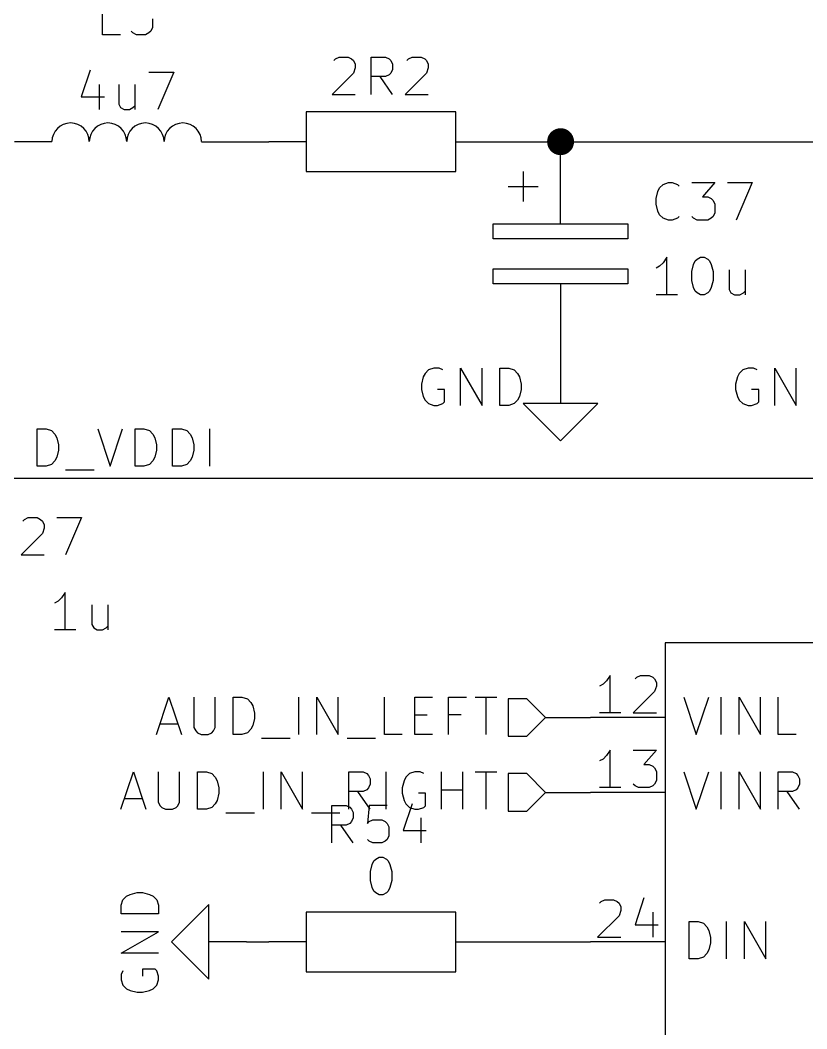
# Model space of a CAD drawing. Extents: x 0.4 to 16.1, y -11.3 to -0.4.
# Drawn here: x 9.428 to 10.479, y -7.206 to -5.858 of the extents above; entities that cross this region are included whole.
import ezdxf

# ---------------------------------------------------------------- set-up
doc = ezdxf.new("R2010")
doc.units = 0
doc.header["$MEASUREMENT"] = 0
for name, color, linetype in [('BLACK', 7, 'CONTINUOUS'), ('BROWN2', 54, 'CONTINUOUS'), ('CYAN2', 4, 'CONTINUOUS'), ('GREEN2', 3, 'CONTINUOUS'), ('LYELLOW', 51, 'CONTINUOUS'), ('RED2', 1, 'CONTINUOUS')]:
    doc.layers.add(name, color=color, linetype=linetype)

msp = doc.modelspace()

# ---------------------------------------------------------------- linework, layer by layer
at = {"layer": 'BLACK', "linetype": 'CONTINUOUS'}
for p, q in [((9.45027, -6.45387), (9.45027, -6.40387)), ((9.45027, -6.40387), (9.46217, -6.40387)), ((9.46217, -6.40387), (9.46931, -6.40625)), ((9.53122, -6.40387), (9.54789, -6.45387)), ((9.54789, -6.45387), (9.56455, -6.40387)), ((9.58122, -6.45387), (9.58122, -6.40387)), ((9.58122, -6.40387), (9.59313, -6.40387)), ((9.59313, -6.40387), (9.60027, -6.40625)), ((9.63122, -6.45387), (9.63122, -6.40387)), ((9.63122, -6.40387), (9.64313, -6.40387)), ((9.64313, -6.40387), (9.65027, -6.40625)), ((9.68122, -6.45387), (9.68122, -6.40387)), ((9.46931, -6.40625), (9.47407, -6.41101)), ((9.47407, -6.41101), (9.47646, -6.41577)), ((9.47646, -6.41577), (9.47884, -6.4253)), ((9.60027, -6.40625), (9.60503, -6.41101)), ((9.60503, -6.41101), (9.60741, -6.41577)), ((9.60741, -6.41577), (9.60979, -6.4253)), ((9.65027, -6.40625), (9.65503, -6.41101)), ((9.65503, -6.41101), (9.65741, -6.41577)), ((9.65741, -6.41577), (9.65979, -6.4253)), ((9.47884, -6.43244), (9.47646, -6.44196)), ((9.47884, -6.4253), (9.47884, -6.43244)), ((9.60979, -6.43244), (9.60741, -6.44196)), ((9.60979, -6.4253), (9.60979, -6.43244)), ((9.65979, -6.43244), (9.65741, -6.44196)), ((9.65979, -6.4253), (9.65979, -6.43244)), ((9.47646, -6.44196), (9.47407, -6.44672)), ((9.60741, -6.44196), (9.60503, -6.44672)), ((9.65741, -6.44196), (9.65503, -6.44672)), ((9.46217, -6.45387), (9.45027, -6.45387)), ((9.46931, -6.45148), (9.46217, -6.45387)), ((9.47407, -6.44672), (9.46931, -6.45148)), ((9.48836, -6.45863), (9.52646, -6.45863)), ((9.59313, -6.45387), (9.58122, -6.45387)), ((9.60027, -6.45148), (9.59313, -6.45387)), ((9.60503, -6.44672), (9.60027, -6.45148)), ((9.64313, -6.45387), (9.63122, -6.45387)), ((9.65027, -6.45148), (9.64313, -6.45387)), ((9.65503, -6.44672), (9.65027, -6.45148))]:
    msp.add_line(p, q, dxfattribs=at)
at = {"layer": 'BROWN2', "linetype": 'CONTINUOUS'}
for p, q in [((9.60985, -6.81262), (9.62652, -6.76262)), ((9.62652, -6.76262), (9.64318, -6.81262)), ((9.65985, -6.76262), (9.65985, -6.80309)), ((9.68842, -6.80309), (9.68842, -6.76262)), ((9.71223, -6.81262), (9.71223, -6.76262)), ((9.71223, -6.76262), (9.72413, -6.76262)), ((9.72413, -6.76262), (9.73128, -6.765)), ((9.73128, -6.765), (9.73604, -6.76976)), ((9.73604, -6.76976), (9.73842, -6.77452)), ((9.80032, -6.81262), (9.80032, -6.76262)), ((9.82413, -6.81262), (9.82413, -6.76262)), ((9.82413, -6.76262), (9.8527, -6.81262)), ((9.8527, -6.81262), (9.8527, -6.76262)), ((9.91461, -6.81262), (9.91461, -6.76262)), ((9.95509, -6.81262), (9.95509, -6.76262)), ((9.95509, -6.76262), (9.9789, -6.76262)), ((10.0003, -6.81262), (10.0003, -6.76262)), ((10.0003, -6.76262), (10.0241, -6.76262)), ((10.036, -6.76262), (10.0646, -6.76262)), ((10.0503, -6.81262), (10.0503, -6.76262)), ((10.105, -6.765), (10.08, -6.765)), ((10.08, -6.765), (10.08, -6.815)), ((10.13, -6.79), (10.105, -6.765)), ((9.73842, -6.77452), (9.7408, -6.78405)), ((9.7408, -6.79119), (9.73842, -6.80071)), ((9.7408, -6.78405), (9.7408, -6.79119)), ((9.95509, -6.78643), (9.97175, -6.78643)), ((10.017, -6.78643), (10.0003, -6.78643)), ((10.105, -6.815), (10.13, -6.79)), ((9.61461, -6.79833), (9.63842, -6.79833)), ((9.65985, -6.80309), (9.66223, -6.80785)), ((9.66223, -6.80785), (9.66461, -6.81024)), ((9.66461, -6.81024), (9.66937, -6.81262)), ((9.6789, -6.81262), (9.68366, -6.81024)), ((9.68366, -6.81024), (9.68604, -6.80785)), ((9.68604, -6.80785), (9.68842, -6.80309)), ((9.73128, -6.81024), (9.72413, -6.81262)), ((9.73604, -6.80547), (9.73128, -6.81024)), ((9.73842, -6.80071), (9.73604, -6.80547)), ((9.66937, -6.81262), (9.6789, -6.81262)), ((9.72413, -6.81262), (9.71223, -6.81262)), ((9.75032, -6.81738), (9.78842, -6.81738)), ((9.86461, -6.81738), (9.9027, -6.81738)), ((9.93842, -6.81262), (9.91461, -6.81262)), ((9.9789, -6.81262), (9.95509, -6.81262)), ((10.08, -6.815), (10.105, -6.815)), ((9.56223, -6.91262), (9.5789, -6.86262)), ((9.5789, -6.86262), (9.59556, -6.91262)), ((9.61223, -6.86262), (9.61223, -6.90309)), ((9.6408, -6.90309), (9.6408, -6.86262)), ((9.66461, -6.91262), (9.66461, -6.86262)), ((9.66461, -6.86262), (9.67652, -6.86262)), ((9.67652, -6.86262), (9.68366, -6.865)), ((9.7527, -6.91262), (9.7527, -6.86262)), ((9.77652, -6.91262), (9.77652, -6.86262)), ((9.77652, -6.86262), (9.80509, -6.91262)), ((9.80509, -6.91262), (9.80509, -6.86262)), ((9.86699, -6.91262), (9.86699, -6.86262)), ((9.86699, -6.86262), (9.88604, -6.86262)), ((9.88604, -6.86262), (9.8908, -6.865)), ((9.91699, -6.91262), (9.91699, -6.86262)), ((9.95509, -6.86262), (9.94794, -6.865)), ((9.96223, -6.86262), (9.95509, -6.86262)), ((9.96699, -6.865), (9.96223, -6.86262)), ((9.9908, -6.91262), (9.9908, -6.86262)), ((10.0194, -6.91262), (10.0194, -6.86262)), ((10.036, -6.86262), (10.0646, -6.86262)), ((10.0503, -6.91262), (10.0503, -6.86262)), ((9.68366, -6.865), (9.68842, -6.86976)), ((9.68842, -6.86976), (9.6908, -6.87452)), ((9.6908, -6.87452), (9.69318, -6.88405)), ((9.8908, -6.865), (9.89318, -6.86738)), ((9.89318, -6.86738), (9.89556, -6.87214)), ((9.89556, -6.87214), (9.89556, -6.87928)), ((9.9408, -6.87452), (9.93842, -6.88405)), ((9.94318, -6.86976), (9.9408, -6.87452)), ((9.94794, -6.865), (9.94318, -6.86976)), ((10.105, -6.865), (10.08, -6.865)), ((10.08, -6.865), (10.08, -6.915)), ((10.13, -6.89), (10.105, -6.865)), ((9.69318, -6.89119), (9.6908, -6.90071)), ((9.69318, -6.88405), (9.69318, -6.89119)), ((9.88604, -6.88881), (9.86699, -6.88881)), ((9.89556, -6.91262), (9.8789, -6.88881)), ((9.8908, -6.88643), (9.88604, -6.88881)), ((9.89318, -6.88405), (9.8908, -6.88643)), ((9.89556, -6.87928), (9.89318, -6.88405)), ((9.93842, -6.88405), (9.93842, -6.89119)), ((9.93842, -6.89119), (9.9408, -6.90071)), ((9.96937, -6.89119), (9.95985, -6.89119)), ((9.96937, -6.90785), (9.96937, -6.89119)), ((9.9908, -6.88643), (10.0194, -6.88643)), ((10.105, -6.915), (10.13, -6.89)), ((9.56699, -6.89833), (9.5908, -6.89833)), ((9.61223, -6.90309), (9.61461, -6.90785)), ((9.63842, -6.90785), (9.6408, -6.90309)), ((9.6908, -6.90071), (9.68842, -6.90547)), ((9.9408, -6.90071), (9.94318, -6.90547)), ((9.61461, -6.90785), (9.61699, -6.91024)), ((9.61699, -6.91024), (9.62175, -6.91262)), ((9.62175, -6.91262), (9.63128, -6.91262)), ((9.63128, -6.91262), (9.63604, -6.91024)), ((9.63604, -6.91024), (9.63842, -6.90785)), ((9.67652, -6.91262), (9.66461, -6.91262)), ((9.68366, -6.91024), (9.67652, -6.91262)), ((9.68842, -6.90547), (9.68366, -6.91024)), ((9.7027, -6.91738), (9.7408, -6.91738)), ((9.81699, -6.91738), (9.85509, -6.91738)), ((9.94318, -6.90547), (9.94794, -6.91024)), ((9.94794, -6.91024), (9.95509, -6.91262)), ((9.95509, -6.91262), (9.95985, -6.91262)), ((9.95985, -6.91262), (9.96699, -6.91024)), ((9.96699, -6.91024), (9.96937, -6.90785)), ((10.08, -6.915), (10.105, -6.915))]:
    msp.add_line(p, q, dxfattribs=at)
at = {"layer": 'CYAN2', "linetype": 'CONTINUOUS'}
for p, q in [((9.53785, -5.87696), (9.53785, -5.82696)), ((9.60452, -5.85553), (9.60452, -5.86743)), ((9.56167, -5.87696), (9.53785, -5.87696)), ((9.57833, -5.87457), (9.57595, -5.87219)), ((9.58309, -5.87696), (9.57833, -5.87457)), ((9.595, -5.87696), (9.58309, -5.87696)), ((9.59976, -5.87457), (9.595, -5.87696)), ((9.60214, -5.87219), (9.59976, -5.87457)), ((9.60452, -5.86743), (9.60214, -5.87219)), ((9.84928, -5.90922), (9.85405, -5.90683)), ((9.85405, -5.90683), (9.86595, -5.90683)), ((9.86595, -5.90683), (9.87071, -5.90922)), ((9.8969, -5.95683), (9.8969, -5.90683)), ((9.8969, -5.90683), (9.91595, -5.90683)), ((9.91595, -5.90683), (9.92071, -5.90922)), ((9.9469, -5.90922), (9.95167, -5.90683)), ((9.95167, -5.90683), (9.96357, -5.90683)), ((9.96357, -5.90683), (9.96833, -5.90922)), ((9.8469, -5.91159), (9.84928, -5.90922)), ((9.87071, -5.90922), (9.87309, -5.91159)), ((9.87309, -5.91159), (9.87547, -5.91636)), ((9.87547, -5.91636), (9.87547, -5.92112)), ((9.92071, -5.90922), (9.92309, -5.91159)), ((9.92309, -5.91159), (9.92547, -5.91636)), ((9.92547, -5.91636), (9.92547, -5.9235)), ((9.94452, -5.91159), (9.9469, -5.90922)), ((9.96833, -5.90922), (9.97071, -5.91159)), ((9.97071, -5.91159), (9.97309, -5.91636)), ((9.97309, -5.91636), (9.97309, -5.92112)), ((9.52119, -5.92445), (9.50928, -5.96017)), ((9.59976, -5.92683), (9.63309, -5.92683)), ((9.63309, -5.92683), (9.61166, -5.97683)), ((9.87309, -5.92826), (9.84452, -5.95683)), ((9.87547, -5.92112), (9.87309, -5.92826)), ((9.91595, -5.93302), (9.8969, -5.93302)), ((9.92547, -5.95683), (9.90881, -5.93302)), ((9.92071, -5.93064), (9.91595, -5.93302)), ((9.92309, -5.92826), (9.92071, -5.93064)), ((9.92547, -5.9235), (9.92309, -5.92826)), ((9.97071, -5.92826), (9.94214, -5.95683)), ((9.97309, -5.92112), (9.97071, -5.92826)), ((9.53309, -5.9435), (9.53309, -5.97683)), ((9.55928, -5.9435), (9.55928, -5.96969)), ((9.58071, -5.9435), (9.58071, -5.97683)), ((9.50928, -5.96017), (9.54023, -5.96017)), ((9.84452, -5.95683), (9.87547, -5.95683)), ((9.94214, -5.95683), (9.97309, -5.95683)), ((9.55928, -5.96969), (9.56166, -5.97445)), ((9.56166, -5.97445), (9.56642, -5.97683)), ((9.57357, -5.97683), (9.57833, -5.97445)), ((9.57833, -5.97445), (9.58071, -5.97207)), ((9.56642, -5.97683), (9.57357, -5.97683)), ((10.28, -6.08666), (10.2824, -6.08189)), ((10.2824, -6.08189), (10.2872, -6.07713)), ((10.2872, -6.07713), (10.2943, -6.07475)), ((10.2943, -6.07475), (10.2991, -6.07475)), ((10.2991, -6.07475), (10.3062, -6.07713)), ((10.3062, -6.07713), (10.3086, -6.07951)), ((10.3253, -6.07475), (10.3562, -6.07475)), ((10.3562, -6.07475), (10.3396, -6.0938)), ((10.3729, -6.07475), (10.4062, -6.07475)), ((10.4062, -6.07475), (10.3848, -6.12475)), ((10.2776, -6.09618), (10.28, -6.08666)), ((10.3396, -6.0938), (10.3467, -6.0938)), ((10.3467, -6.0938), (10.3515, -6.09618)), ((10.2776, -6.10332), (10.2776, -6.09618)), ((10.28, -6.11285), (10.2776, -6.10332)), ((10.3515, -6.09618), (10.3538, -6.09856)), ((10.3538, -6.09856), (10.3562, -6.10332)), ((10.3562, -6.10332), (10.3562, -6.11523)), ((10.2824, -6.11761), (10.28, -6.11285)), ((10.2872, -6.12237), (10.2824, -6.11761)), ((10.2943, -6.12475), (10.2872, -6.12237)), ((10.3062, -6.12237), (10.2991, -6.12475)), ((10.3086, -6.11999), (10.3062, -6.12237)), ((10.3276, -6.12237), (10.3253, -6.11999)), ((10.3324, -6.12475), (10.3276, -6.12237)), ((10.3515, -6.12237), (10.3467, -6.12475)), ((10.3538, -6.11999), (10.3515, -6.12237)), ((10.3562, -6.11523), (10.3538, -6.11999)), ((10.2991, -6.12475), (10.2943, -6.12475)), ((10.3467, -6.12475), (10.3324, -6.12475)), ((10.2919, -6.17463), (10.2872, -6.18177)), ((10.2919, -6.22463), (10.2919, -6.17463)), ((10.3324, -6.17701), (10.3372, -6.17463)), ((10.3372, -6.17463), (10.3419, -6.17463)), ((10.3419, -6.17463), (10.3467, -6.17701)), ((10.2824, -6.18654), (10.2776, -6.18891)), ((10.2872, -6.18177), (10.2824, -6.18654)), ((10.3253, -6.19368), (10.3276, -6.18415)), ((10.3276, -6.18415), (10.33, -6.17939)), ((10.33, -6.17939), (10.3324, -6.17701)), ((10.3467, -6.17701), (10.3491, -6.17939)), ((10.3491, -6.17939), (10.3515, -6.18415)), ((10.3515, -6.18415), (10.3538, -6.19368)), ((10.3253, -6.20558), (10.3253, -6.19368)), ((10.3538, -6.19368), (10.3538, -6.20558)), ((10.3753, -6.1913), (10.3753, -6.21748)), ((10.3967, -6.1913), (10.3967, -6.22463)), ((10.3276, -6.21511), (10.3253, -6.20558)), ((10.33, -6.21987), (10.3276, -6.21511)), ((10.3515, -6.21511), (10.3491, -6.21987)), ((10.3538, -6.20558), (10.3515, -6.21511)), ((10.3062, -6.22463), (10.2776, -6.22463)), ((10.3324, -6.22225), (10.33, -6.21987)), ((10.3372, -6.22463), (10.3324, -6.22225)), ((10.3419, -6.22463), (10.3372, -6.22463)), ((10.3467, -6.22225), (10.3419, -6.22463)), ((10.3491, -6.21987), (10.3467, -6.22225)), ((10.3753, -6.21748), (10.3776, -6.22225)), ((10.3776, -6.22225), (10.3824, -6.22463)), ((10.3824, -6.22463), (10.3896, -6.22463)), ((10.3896, -6.22463), (10.3943, -6.22225)), ((10.3943, -6.22225), (10.3967, -6.21987)), ((9.97354, -6.325), (9.96878, -6.32976)), ((9.98068, -6.32261), (9.97354, -6.325)), ((9.98782, -6.32261), (9.98068, -6.32261)), ((9.99258, -6.325), (9.98782, -6.32261)), ((10.0164, -6.37261), (10.0164, -6.32261)), ((10.0164, -6.32261), (10.045, -6.37261)), ((10.045, -6.37261), (10.045, -6.32261)), ((10.0688, -6.37261), (10.0688, -6.32261)), ((10.0688, -6.32261), (10.0807, -6.32261)), ((10.0807, -6.32261), (10.0878, -6.325)), ((10.0878, -6.325), (10.0926, -6.32976)), ((10.3935, -6.325), (10.3888, -6.32976)), ((10.4007, -6.32261), (10.3935, -6.325)), ((10.4078, -6.32261), (10.4007, -6.32261)), ((10.4126, -6.325), (10.4078, -6.32261)), ((10.4364, -6.37261), (10.4364, -6.32261)), ((10.4364, -6.32261), (10.465, -6.37261)), ((10.465, -6.37261), (10.465, -6.32261)), ((9.96639, -6.33452), (9.96401, -6.34404)), ((9.96878, -6.32976), (9.96639, -6.33452)), ((10.0926, -6.32976), (10.095, -6.33452)), ((10.095, -6.33452), (10.0973, -6.34404)), ((10.3864, -6.33452), (10.384, -6.34404)), ((10.3888, -6.32976), (10.3864, -6.33452)), ((9.96401, -6.34404), (9.96401, -6.35119)), ((9.96401, -6.35119), (9.96639, -6.36071)), ((9.99496, -6.35119), (9.98544, -6.35119)), ((9.99496, -6.36785), (9.99496, -6.35119)), ((10.0973, -6.35119), (10.095, -6.36071)), ((10.0973, -6.34404), (10.0973, -6.35119)), ((10.384, -6.34404), (10.384, -6.35119)), ((10.384, -6.35119), (10.3864, -6.36071)), ((10.415, -6.35119), (10.4054, -6.35119)), ((10.415, -6.36785), (10.415, -6.35119)), ((9.96639, -6.36071), (9.96878, -6.36547)), ((9.96878, -6.36547), (9.97354, -6.37023)), ((10.0926, -6.36547), (10.0878, -6.37023)), ((10.095, -6.36071), (10.0926, -6.36547)), ((10.3864, -6.36071), (10.3888, -6.36547)), ((10.3888, -6.36547), (10.3935, -6.37023)), ((9.97354, -6.37023), (9.98068, -6.37261)), ((9.98068, -6.37261), (9.98544, -6.37261)), ((9.98544, -6.37261), (9.99258, -6.37023)), ((9.99258, -6.37023), (9.99496, -6.36785)), ((10.0807, -6.37261), (10.0688, -6.37261)), ((10.0878, -6.37023), (10.0807, -6.37261)), ((10.3935, -6.37023), (10.4007, -6.37261)), ((10.4007, -6.37261), (10.4054, -6.37261)), ((10.4054, -6.37261), (10.4126, -6.37023)), ((10.4126, -6.37023), (10.415, -6.36785)), ((9.43116, -6.52737), (9.43354, -6.525)), ((9.43354, -6.525), (9.4383, -6.52261)), ((9.4383, -6.52261), (9.4502, -6.52261)), ((9.4502, -6.52261), (9.45497, -6.525)), ((9.45497, -6.525), (9.45735, -6.52737)), ((9.45735, -6.52737), (9.45973, -6.53214)), ((9.4764, -6.52261), (9.50973, -6.52261)), ((9.50973, -6.52261), (9.4883, -6.57261)), ((9.45973, -6.5369), (9.45735, -6.54404)), ((9.45973, -6.53214), (9.45973, -6.5369)), ((9.45735, -6.54404), (9.42878, -6.57261)), ((9.42878, -6.57261), (9.45973, -6.57261)), ((9.4783, -6.63452), (9.47354, -6.6369)), ((9.48306, -6.62976), (9.4783, -6.63452)), ((9.48782, -6.62261), (9.48306, -6.62976)), ((9.48782, -6.67261), (9.48782, -6.62261)), ((9.52354, -6.63928), (9.52354, -6.66547)), ((9.54497, -6.63928), (9.54497, -6.67261)), ((9.50211, -6.67261), (9.47354, -6.67261)), ((9.52354, -6.66547), (9.52592, -6.67023)), ((9.52592, -6.67023), (9.53068, -6.67261)), ((9.53068, -6.67261), (9.53782, -6.67261)), ((9.53782, -6.67261), (9.54259, -6.67023)), ((9.54259, -6.67023), (9.54497, -6.66785)), ((10.3148, -6.76262), (10.3314, -6.81262)), ((10.3314, -6.81262), (10.3481, -6.76262)), ((10.3648, -6.81262), (10.3648, -6.76262)), ((10.3886, -6.81262), (10.3886, -6.76262)), ((10.3886, -6.76262), (10.4171, -6.81262)), ((10.4171, -6.81262), (10.4171, -6.76262)), ((10.4409, -6.81262), (10.4409, -6.76262)), ((10.4648, -6.81262), (10.4409, -6.81262)), ((10.3148, -6.86262), (10.3314, -6.91262)), ((10.3314, -6.91262), (10.3481, -6.86262)), ((10.3648, -6.91262), (10.3648, -6.86262)), ((10.3886, -6.91262), (10.3886, -6.86262)), ((10.3886, -6.86262), (10.4171, -6.91262)), ((10.4171, -6.91262), (10.4171, -6.86262)), ((10.4409, -6.91262), (10.4409, -6.86262)), ((10.4409, -6.86262), (10.46, -6.86262)), ((10.46, -6.86262), (10.4648, -6.865)), ((10.4648, -6.865), (10.4671, -6.86738)), ((10.4671, -6.86738), (10.4695, -6.87214)), ((10.4695, -6.87214), (10.4695, -6.87928)), ((10.46, -6.88881), (10.4409, -6.88881)), ((10.4695, -6.91262), (10.4529, -6.88881)), ((10.4648, -6.88643), (10.46, -6.88881)), ((10.4671, -6.88405), (10.4648, -6.88643)), ((10.4695, -6.87928), (10.4671, -6.88405)), ((9.84428, -6.95762), (9.84428, -6.90762)), ((9.84428, -6.90762), (9.86333, -6.90762)), ((9.86333, -6.90762), (9.86809, -6.91)), ((9.86809, -6.91), (9.87047, -6.91238)), ((9.87047, -6.91238), (9.87285, -6.91714)), ((9.87285, -6.91714), (9.87285, -6.92428)), ((9.89428, -6.90762), (9.8919, -6.93143)), ((9.91809, -6.90762), (9.89428, -6.90762)), ((9.95143, -6.90524), (9.93952, -6.94095)), ((9.86809, -6.93143), (9.86333, -6.93381)), ((9.87047, -6.92905), (9.86809, -6.93143)), ((9.87285, -6.92428), (9.87047, -6.92905)), ((9.8919, -6.93143), (9.89428, -6.92905)), ((9.89428, -6.92905), (9.89905, -6.92667)), ((9.89905, -6.92667), (9.91095, -6.92667)), ((9.91095, -6.92667), (9.91571, -6.92905)), ((9.91571, -6.92905), (9.91809, -6.93143)), ((9.91809, -6.93143), (9.92047, -6.93619)), ((9.96333, -6.92428), (9.96333, -6.95762)), ((9.86333, -6.93381), (9.84428, -6.93381)), ((9.87285, -6.95762), (9.85619, -6.93381)), ((9.92047, -6.93619), (9.92047, -6.94809)), ((9.93952, -6.94095), (9.97047, -6.94095)), ((9.89428, -6.95524), (9.8919, -6.95285)), ((9.89905, -6.95762), (9.89428, -6.95524)), ((9.91095, -6.95762), (9.89905, -6.95762)), ((9.91571, -6.95524), (9.91095, -6.95762)), ((9.91809, -6.95285), (9.91571, -6.95524)), ((9.92047, -6.94809), (9.91809, -6.95285)), ((9.89809, -6.98636), (9.90047, -6.98159)), ((9.90047, -6.98159), (9.90285, -6.97922)), ((9.90285, -6.97922), (9.90761, -6.97683)), ((9.90761, -6.97683), (9.91237, -6.97683)), ((9.91237, -6.97683), (9.91714, -6.97922)), ((9.91714, -6.97922), (9.91952, -6.98159)), ((9.91952, -6.98159), (9.9219, -6.98636)), ((9.89571, -6.99588), (9.89809, -6.98636)), ((9.89571, -7.00779), (9.89571, -6.99588)), ((9.9219, -6.98636), (9.92428, -6.99588)), ((9.92428, -6.99588), (9.92428, -7.00779)), ((9.89809, -7.01731), (9.89571, -7.00779)), ((9.92428, -7.00779), (9.9219, -7.01731)), ((9.56976, -7.02878), (9.57452, -7.02639)), ((9.57452, -7.02639), (9.58405, -7.02401)), ((9.58405, -7.02401), (9.59119, -7.02401)), ((9.59119, -7.02401), (9.60071, -7.02639)), ((9.60071, -7.02639), (9.60547, -7.02878)), ((9.90047, -7.02207), (9.89809, -7.01731)), ((9.90285, -7.02445), (9.90047, -7.02207)), ((9.90761, -7.02683), (9.90285, -7.02445)), ((9.91714, -7.02445), (9.91237, -7.02683)), ((9.91952, -7.02207), (9.91714, -7.02445)), ((9.9219, -7.01731), (9.91952, -7.02207)), ((9.56262, -7.04068), (9.565, -7.03354)), ((9.565, -7.03354), (9.56976, -7.02878)), ((9.60547, -7.02878), (9.61024, -7.03354)), ((9.61024, -7.03354), (9.61262, -7.04068)), ((9.91237, -7.02683), (9.90761, -7.02683)), ((9.56262, -7.05258), (9.56262, -7.04068)), ((9.61262, -7.05258), (9.56262, -7.05258)), ((9.61262, -7.04068), (9.61262, -7.05258)), ((10.3219, -7.11262), (10.3219, -7.06262)), ((10.3219, -7.06262), (10.3338, -7.06262)), ((10.3338, -7.06262), (10.3409, -7.065)), ((10.3409, -7.065), (10.3457, -7.06976)), ((10.3719, -7.11262), (10.3719, -7.06262)), ((10.3957, -7.11262), (10.3957, -7.06262)), ((10.3957, -7.06262), (10.4243, -7.11262)), ((10.4243, -7.11262), (10.4243, -7.06262)), ((9.56262, -7.10496), (9.61262, -7.07639)), ((9.61262, -7.07639), (9.56262, -7.07639)), ((10.3457, -7.06976), (10.3481, -7.07452)), ((10.3481, -7.07452), (10.3505, -7.08405)), ((10.3505, -7.09119), (10.3481, -7.10071)), ((10.3505, -7.08405), (10.3505, -7.09119)), ((9.61262, -7.10496), (9.56262, -7.10496)), ((10.3457, -7.10547), (10.3409, -7.11024)), ((10.3481, -7.10071), (10.3457, -7.10547)), ((10.3338, -7.11262), (10.3219, -7.11262)), ((10.3409, -7.11024), (10.3338, -7.11262)), ((9.565, -7.12878), (9.56262, -7.13354)), ((9.56262, -7.13354), (9.56262, -7.14068)), ((9.60785, -7.12639), (9.59119, -7.12639)), ((9.59119, -7.12639), (9.59119, -7.13592)), ((9.61024, -7.12878), (9.60785, -7.12639)), ((9.61262, -7.13592), (9.61024, -7.12878)), ((9.56262, -7.14068), (9.565, -7.14782)), ((9.565, -7.14782), (9.56976, -7.15258)), ((9.60547, -7.15258), (9.61024, -7.14782)), ((9.61024, -7.14782), (9.61262, -7.14068)), ((9.61262, -7.14068), (9.61262, -7.13592)), ((9.56976, -7.15258), (9.57452, -7.15496)), ((9.57452, -7.15496), (9.58405, -7.15735)), ((9.58405, -7.15735), (9.59119, -7.15735)), ((9.59119, -7.15735), (9.60071, -7.15496)), ((9.60071, -7.15496), (9.60547, -7.15258))]:
    msp.add_line(p, q, dxfattribs=at)
at = {"layer": 'GREEN2', "linetype": 'CONTINUOUS'}
for p, q in [((9.72, -6.02), (9.76, -6.02)), ((10.06, -6.02), (10.15, -6.02)), ((10.15, -6.02), (10.57, -6.02)), ((9.26, -6.47), (10.79, -6.47)), ((10.13, -6.79), (10.19, -6.79)), ((10.13, -6.89), (10.19, -6.89)), ((9.73, -7.09), (9.76, -7.09)), ((10.06, -7.09), (10.19, -7.09))]:
    msp.add_line(p, q, dxfattribs=at)
at = {"layer": 'GREEN2', "const_width": 0.018}
msp.add_lwpolyline([(10.141, -6.02, 1), (10.159, -6.02, 1)], format="xyb", close=True, dxfattribs=at)
at = {"layer": 'LYELLOW', "linetype": 'CONTINUOUS'}
for p, q in [((10.29, -6.69), (10.29, -8.29)), ((11.49, -6.69), (10.29, -6.69))]:
    msp.add_line(p, q, dxfattribs=at)
at = {"layer": 'RED2', "linetype": 'CONTINUOUS'}
for p, q in [((10.01, -5.98), (9.81, -5.98)), ((9.81, -5.98), (9.81, -6.06)), ((10.01, -6.06), (10.01, -5.98)), ((9.47, -6.02), (9.42, -6.02)), ((9.67, -6.02), (9.72, -6.02)), ((9.81, -6.02), (9.76, -6.02)), ((10.01, -6.02), (10.06, -6.02)), ((10.15, -6.13), (10.15, -6.02)), ((9.81, -6.06), (10.01, -6.06)), ((10.1, -6.06), (10.1, -6.1)), ((10.08, -6.08), (10.12, -6.08)), ((10.06, -6.15), (10.06, -6.13)), ((10.06, -6.13), (10.24, -6.13)), ((10.24, -6.13), (10.24, -6.15)), ((10.24, -6.15), (10.06, -6.15)), ((10.06, -6.21), (10.06, -6.19)), ((10.06, -6.19), (10.24, -6.19)), ((10.24, -6.19), (10.24, -6.21)), ((10.24, -6.21), (10.06, -6.21)), ((10.15, -6.21), (10.15, -6.32)), ((10.15, -6.32), (10.15, -6.37)), ((10.15, -6.37), (10.1, -6.37)), ((10.1, -6.37), (10.15, -6.42)), ((10.15, -6.42), (10.2, -6.37)), ((10.2, -6.37), (10.15, -6.37)), ((10.29, -6.69), (10.29, -8.29)), ((11.49, -6.69), (10.29, -6.69)), ((10.29, -6.69), (10.29, -8.29)), ((11.49, -6.69), (10.29, -6.69)), ((10.2114, -6.74076), (10.2067, -6.74552)), ((10.2162, -6.73362), (10.2114, -6.74076)), ((10.2162, -6.78362), (10.2162, -6.73362)), ((10.2495, -6.73838), (10.2519, -6.736)), ((10.2519, -6.736), (10.2567, -6.73362)), ((10.2567, -6.73362), (10.2686, -6.73362)), ((10.2686, -6.73362), (10.2733, -6.736)), ((10.2733, -6.736), (10.2757, -6.73838)), ((10.2757, -6.73838), (10.2781, -6.74314)), ((10.2781, -6.74314), (10.2781, -6.7479)), ((10.2067, -6.74552), (10.2019, -6.7479)), ((10.2757, -6.75505), (10.2471, -6.78362)), ((10.2781, -6.7479), (10.2757, -6.75505)), ((10.2305, -6.78362), (10.2019, -6.78362)), ((10.2471, -6.78362), (10.2781, -6.78362)), ((10.29, -6.79), (10.19, -6.79)), ((10.2162, -6.83362), (10.2114, -6.84076)), ((10.2162, -6.88362), (10.2162, -6.83362)), ((10.2471, -6.83362), (10.2781, -6.83362)), ((10.2781, -6.83362), (10.2614, -6.85267)), ((10.2067, -6.84552), (10.2019, -6.8479)), ((10.2114, -6.84076), (10.2067, -6.84552)), ((10.2614, -6.85267), (10.2686, -6.85267)), ((10.2686, -6.85267), (10.2733, -6.85505)), ((10.2733, -6.85505), (10.2757, -6.85743)), ((10.2757, -6.85743), (10.2781, -6.86219)), ((10.2781, -6.86219), (10.2781, -6.87409)), ((10.2781, -6.87409), (10.2757, -6.87885)), ((10.29, -6.89), (10.19, -6.89)), ((10.2305, -6.88362), (10.2019, -6.88362)), ((10.2495, -6.88124), (10.2471, -6.87885)), ((10.2543, -6.88362), (10.2495, -6.88124)), ((10.2686, -6.88362), (10.2543, -6.88362)), ((10.2733, -6.88124), (10.2686, -6.88362)), ((10.2757, -6.87885), (10.2733, -6.88124)), ((9.68, -7.04), (9.63, -7.09)), ((9.68, -7.09), (9.68, -7.04)), ((10.2019, -7.03838), (10.2043, -7.036)), ((10.2043, -7.036), (10.209, -7.03362)), ((10.209, -7.03362), (10.2209, -7.03362)), ((10.2209, -7.03362), (10.2257, -7.036)), ((10.2257, -7.036), (10.2281, -7.03838)), ((10.2281, -7.03838), (10.2305, -7.04314)), ((10.2614, -7.03124), (10.2495, -7.06695)), ((10.01, -7.05), (9.81, -7.05)), ((9.81, -7.05), (9.81, -7.13)), ((10.01, -7.13), (10.01, -7.05)), ((10.2305, -7.0479), (10.2281, -7.05505)), ((10.2305, -7.04314), (10.2305, -7.0479)), ((10.2733, -7.05028), (10.2733, -7.08362)), ((10.2281, -7.05505), (10.1995, -7.08362)), ((10.2495, -7.06695), (10.2805, -7.06695)), ((9.63, -7.09), (9.68, -7.14)), ((9.73, -7.09), (9.68, -7.09)), ((9.68, -7.14), (9.68, -7.09)), ((9.81, -7.09), (9.76, -7.09)), ((10.01, -7.09), (10.06, -7.09)), ((10.29, -7.09), (10.19, -7.09)), ((10.1995, -7.08362), (10.2305, -7.08362)), ((9.81, -7.13), (10.01, -7.13))]:
    msp.add_line(p, q, dxfattribs=at)
at = {"layer": 'RED2'}
for centre in [(9.495, -6.02), (9.545, -6.02), (9.595, -6.02), (9.645, -6.02)]:
    msp.add_arc(centre, 0.025, -359.9, -180.1, dxfattribs=at)

doc.saveas('drawing.dxf')
